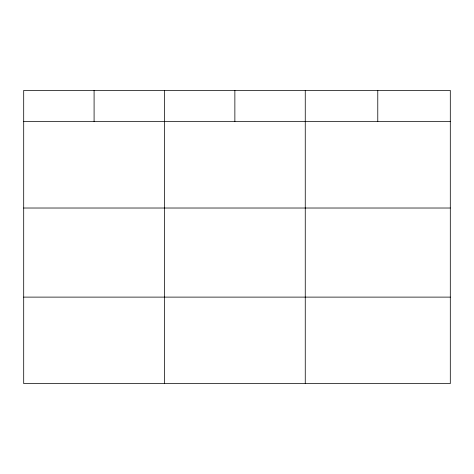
<?xml version="1.0" encoding="UTF-8"?>
<svg xmlns="http://www.w3.org/2000/svg" width="474" height="474" viewBox="0 0 474 474"><rect width="100%" height="100%" fill="white"/><g stroke="black" fill="none" stroke-linecap="round" stroke-linejoin="round"><path stroke-width="0.71" d="M450.3 208.021L450.3 90.41L23.7 90.41L23.7 383.59L450.3 383.59L450.3 208.021L23.7 208.021M23.7 121.545L450.3 121.545M23.7 297.115L450.3 297.115M377.778 90.41L377.778 121.545M305.256 90.41L305.256 383.59M234.867 90.41L234.867 121.545M164.478 90.41L164.478 383.59M94.089 90.41L94.089 121.545"/></g></svg>
